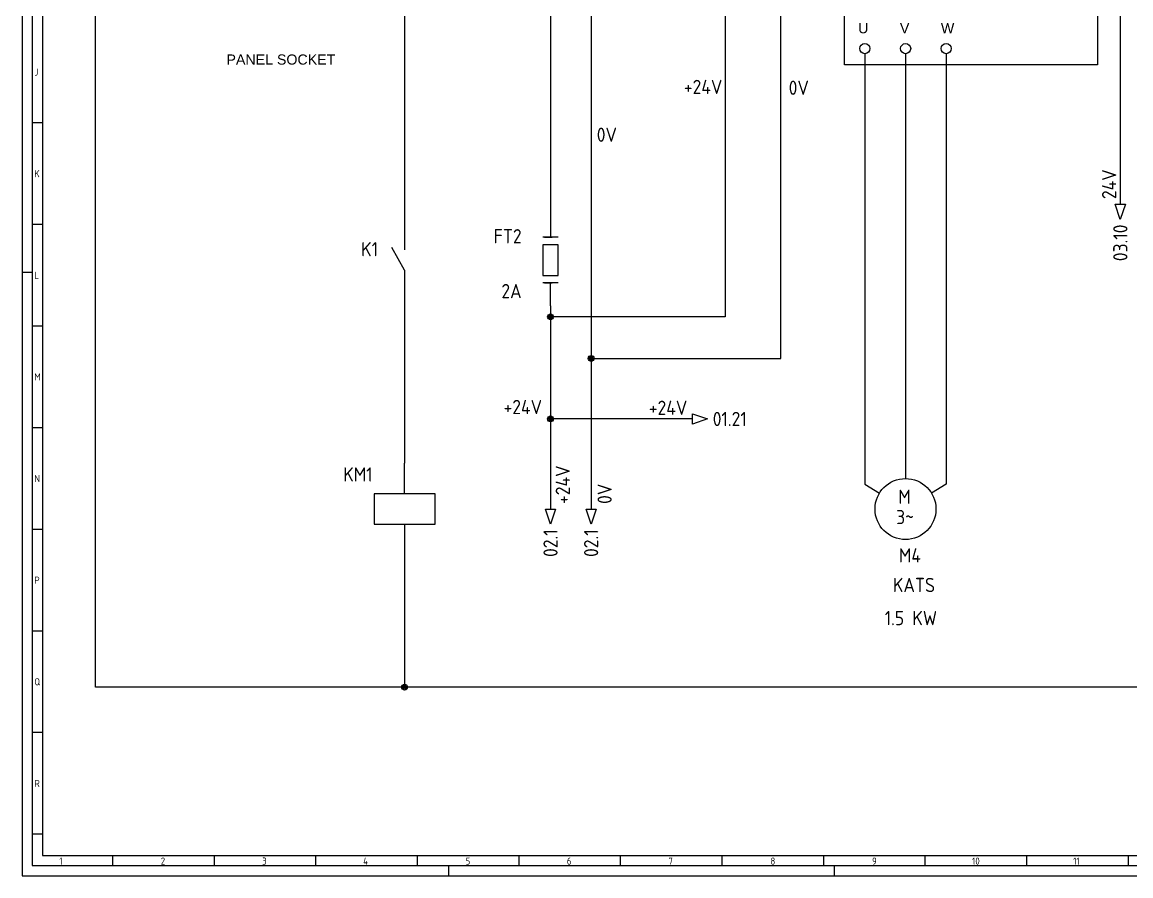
# Model space of a CAD drawing. Header units: millimetres. Extents: x 0 to 1189, y 5 to 846.
# Drawn here: x 0 to 546, y 5 to 425 of the extents above; entities that cross this region are included whole.
import ezdxf
from ezdxf.enums import TextEntityAlignment as Align

# ---------------------------------------------------------------- set-up
doc = ezdxf.new("R2010")
doc.units = ezdxf.units.MM
doc.header["$LTSCALE"] = 12
for name, color, linetype in [('035', 5, 'Continuous'), ('07', 7, 'Continuous'), ('DESC', 7, 'Continuous'), ('MISC', 7, 'Continuous'), ('RED_2.5mm^2', 1, 'Continuous'), ('SYMS', 7, 'Continuous'), ('TAGS', 7, 'Continuous'), ('WIREFIXED', 7, 'Continuous'), ('WIRENO', 7, 'Continuous'), ('WIREREF', 7, 'Continuous'), ('XREF', 7, 'Continuous')]:
    doc.layers.add(name, color=color, linetype=linetype)
doc.styles.add('ISO Proportional', font='isocp.shx')
doc.styles.add('WD_IEC', font='isocp2.shx', dxfattribs={"width": 0.9, "height": 4})

# ---------------------------------------------------------------- blocks, each defined once
blk = doc.blocks.new('IEC_border_a0')
at = {"layer": '035', "color": 0}
for p, q in [((0, 841), (0, 0)), ((10, 370.5), (5.02, 370.5)), ((10, 320.5), (5.02, 320.5)), ((0, 297), (5, 297)), ((10.02, 270.46), (5.03, 270.46)), ((10.02, 220.46), (5.03, 220.46)), ((10.02, 170.46), (5.03, 170.46)), ((10.02, 120.46), (5.03, 120.46)), ((10.02, 70.46), (5.03, 70.46)), ((10.03, 20.42), (5.05, 20.42)), ((44.5, 10), (44.5, 5)), ((94.5, 10), (94.5, 5)), ((144.5, 10), (144.5, 5)), ((194.5, 10), (194.5, 5)), ((244.5, 10), (244.5, 5)), ((294.5, 10), (294.5, 5)), ((344.5, 10), (344.5, 5)), ((394.5, 10), (394.5, 5)), ((444.5, 10), (444.5, 5)), ((494.5, 10), (494.5, 5)), ((544.5, 10), (544.5, 5)), ((0, 0), (1189, 0)), ((210, 0), (210, 5)), ((400, 0), (400, 5))]:
    blk.add_line(p, q, dxfattribs=at)
blk.add_lwpolyline([(10, 10), (1179, 10), (1179, 831), (10, 831)], close=True, dxfattribs=at)
at = {"layer": '07', "color": 0}
blk.add_lwpolyline([(5, 5), (1184, 5), (1184, 836), (5, 836)], close=True, dxfattribs=at)
at = {"layer": '035', "color": 0, "style": 'ISO Proportional'}
for s, p in [('J', (6.02, 393.75)), ('K', (6.02, 343.75)), ('L', (6.03, 293.72)), ('M', (6.03, 243.72)), ('N', (6.03, 193.72)), ('P', (6.03, 143.72)), ('Q', (6.03, 93.72)), ('R', (6.05, 43.68)), ('1', (18.31, 5.5)), ('2', (68.23, 5.5)), ('3', (118.18, 5.5)), ('4', (167.88, 5.5)), ('5', (218.34, 5.5)), ('6', (268.19, 5.5)), ('7', (318.17, 5.5)), ('8', (368.42, 5.5)), ('9', (418.46, 5.5)), ('10', (467.72, 5.5)), ('11', (517.49, 5.5))]:
    blk.add_text(s, height=3.5, dxfattribs=at).set_placement(p)
blk = doc.blocks.new('VCR21')
for p, q in [((0, 7.5), (0, 2.5)), ((0, -2.5), (-3.12, 3.12)), ((0, -2.5), (0, -7.5))]:
    blk.add_line(p, q)
at = {"style": 'WD_IEC'}
for tag, p in [('INST', (-5.25, 6.75)), ('LOC', (-5.25, 3.75)), ('TAG2', (-5.25, 0.75)), ('XREF', (-5.25, -3.75)), ('DESC1', (-5.25, -6.75)), ('DESC2', (-5.25, -9.75)), ('DESC3', (-5.25, -12.75))]:
    blk.add_attdef(tag, text='', height=2.5, dxfattribs=at).set_placement(p, align=Align.RIGHT)
blk.add_attdef('TERM01', text='', height=2, rotation=90, dxfattribs=at).set_placement((-1, 7.5), align=Align.RIGHT)
at = {"style": 'WD_IEC', "flags": 1}
for tag, p, height in [('X2TERM01', (0, 7.5), 0.32), ('X4LINK', (-2.75, 0), 0.32), ('X1LINK', (-0.5, 0), 0.32), ('CONTACT', (4, -3.5), 1), ('FAMILY', (4, -5), 1), ('COMMON', (5.25, -4.75), 1), ('X8TERM02', (0, -7.5), 0.32)]:
    blk.add_attdef(tag, p, '', height=height, dxfattribs=at)
at = {"style": 'WD_IEC'}
blk.add_attdef('TERM02', (-1, -7.5), '', height=2, rotation=90, dxfattribs=at)
blk = doc.blocks.new('VMO13')
blk.add_circle((0, 0), 7.5)
at = {"style": 'WD_IEC'}
for tag, p in [('INST', (-12.88, 12.75)), ('LOC', (-12.88, 9.25)), ('TAG1', (-12.88, 5.75)), ('DESC1', (-12.88, 1.5)), ('DESC2', (-12.88, -2)), ('DESC3', (-12.88, -5.5)), ('RATING1', (-12.88, -9)), ('RATING2', (-12.88, -12.5)), ('RATING3', (-12.88, -16)), ('RATING4', (-12.95, -19.58))]:
    blk.add_attdef(tag, text='', height=2.5, dxfattribs=at).set_placement(p, align=Align.RIGHT)
blk.add_attdef('TERM02', (-0.69, 7.75), '', height=2, rotation=90, dxfattribs=at)
at = {"style": 'WD_IEC', "flags": 1}
for tag, p, height in [('MFG', (12.75, 9), 1.5), ('X2TERM02', (0, 7.5), 0.32), ('CAT', (12.75, 6.5), 1.5), ('X0TERM01', (-6.4, 3.9), 0.32), ('X0TERM03', (6.4, 3.9), 0.32), ('X4LINK', (-7.5, 0), 0.32), ('X1LINK', (7.5, 0), 0.32), ('X8TERM04', (0, -7.5), 0.32), ('ASSYCODE', (1, -9), 1), ('FAMILY', (1, -10.5), 1), ('CATDESC', (1, -12), 1)]:
    blk.add_attdef(tag, p, '', height=height, dxfattribs=at)
at = {"style": 'WD_IEC'}
for tag, p in [('TERM01', (-7.35, 4.34)), ('TERM03', (9.35, 4.53)), ('TERM04', (-0.59, -7.92))]:
    blk.add_attdef(tag, text='', height=2, rotation=90, dxfattribs=at).set_placement(p, align=Align.RIGHT)
for tag, p in [('M', (-0.22, 1.27)), ('3~', (-0.12, -3.73))]:
    blk.add_attdef(tag, text='', height=2.5, dxfattribs=at).set_placement(p, align=Align.CENTER)
at = {"lineweight": 15, "style": 'WD_IEC'}
blk.add_attdef('XREF', text='', height=2.5, dxfattribs=at).set_placement((-13.19, -22.86), align=Align.RIGHT)
blk = doc.blocks.new('WD_WNV')
at = {"linetype": 'Continuous', "style": 'WD_IEC', "width": 0.8}
blk.add_attdef('WIRENO', text='', height=2.5, dxfattribs=at).set_placement((-1.6, 0), align=Align.MIDDLE_RIGHT)
at = {"style": 'WD_IEC', "flags": 1}
for tag, p in [('W08USER', (-1, 0.375)), ('W04USER', (-1, 0.875)), ('W05USER', (-1, 0.75)), ('W09USER', (-1, 0.25)), ('W03USER', (-1, 1)), ('W06USER', (-1, 0.625)), ('W07USER', (-1, 0.5)), ('W02USER', (-1, 1.125)), ('W01USER', (-1, 1.25)), ('W10USER', (-1, 0.125))]:
    blk.add_attdef(tag, text='', height=0.08, dxfattribs=at).set_placement(p, align=Align.CENTER)
blk = doc.blocks.new('HA1S4')
blk.add_lwpolyline([(0, -3.75), (-1.25, 0), (1.25, 0)], close=True)
at = {"style": 'WD_IEC', "flags": 8}
blk.add_attdef('WIRENO', (-1, 1.25), '', height=2.5, rotation=90, dxfattribs=at)
at = {"style": 'WD_IEC'}
blk.add_attdef('DESC1', text='', height=2.5, rotation=90, dxfattribs=at).set_placement((1, 1.25), align=Align.TOP_LEFT)
at = {"style": 'WD_IEC', "flags": 1}
blk.add_attdef('X2TERM01', (0, 0), '', height=0.32, dxfattribs=at)
blk.add_attdef('SIGCODE', text='', height=1, dxfattribs=at).set_placement((-2.5, -3.2), align=Align.RIGHT)
at = {"style": 'WD_IEC'}
blk.add_attdef('XREF', text='', height=2.5, rotation=90, dxfattribs=at).set_placement((0, -5), align=Align.MIDDLE_RIGHT)
blk = doc.blocks.new('VT0_02')
blk.add_circle((0, 0), 1.25)
at = {"style": 'WD_IEC'}
blk.add_attdef('TAG1', text='', height=2.5, dxfattribs=at).set_placement((-0.5, 1.75), align=Align.RIGHT)
at = {"style": 'WD_IEC', "flags": 1}
for tag, p in [('X4TERM01', (-1.25, 0)), ('X2TERM01', (0, 1.25)), ('X1TERM01', (1.25, 0)), ('X8TERM01', (0, -1.25))]:
    blk.add_attdef(tag, p, '', height=0.32, dxfattribs=at)
blk = doc.blocks.new('VMS1')
for p, q in [((0, 2.5), (0, 7.5)), ((0, -2.5), (0, -7.5))]:
    blk.add_line(p, q)
blk.add_lwpolyline([(-5, 2.5), (-5, -2.5), (5, -2.5), (5, 2.5)], close=True)
at = {"style": 'WD_IEC'}
for tag, p in [('INST', (-5.25, 10.5)), ('LOC', (-5.25, 7.5)), ('TAG1', (-5.25, 4.5)), ('DESC1', (-5.25, -6.85)), ('DESC2', (-5.25, -9.85)), ('DESC3', (-5.25, -12.85))]:
    blk.add_attdef(tag, text='', height=2.5, dxfattribs=at).set_placement(p, align=Align.RIGHT)
at = {"style": 'WD_IEC', "flags": 1}
for tag, p, height in [('X2TERM01', (0, 7.5), 0.32), ('X4LINK', (-5, 0), 0.32), ('X1LINK', (5, 0), 0.32), ('ASSYCODE', (1, -4), 1), ('FAMILY', (1, -5.5), 1), ('X8TERM02', (0, -7.5), 0.32), ('CATDESC', (1, -7), 1)]:
    blk.add_attdef(tag, p, '', height=height, dxfattribs=at)
at = {"style": 'WD_IEC'}
blk.add_attdef('TERM01', text='', height=2, rotation=90, dxfattribs=at).set_placement((-1, 7.5), align=Align.RIGHT)
at = {"style": 'WD_IEC', "flags": 9}
for tag, p in [('MFG', (-6, 1)), ('CAT', (-6, -1.5))]:
    blk.add_attdef(tag, text='', height=1.5, dxfattribs=at).set_placement(p, align=Align.RIGHT)
at = {"style": 'WD_IEC'}
blk.add_attdef('TERM02', (-1, -7.5), '', height=2, rotation=90, dxfattribs=at)
at = {"lineweight": 9, "style": 'WD_IEC'}
for tag, p in [('NO', (-5.5, -16.5)), ('NC', (-5.5, -19.5))]:
    blk.add_attdef(tag, text='', height=2.5, dxfattribs=at).set_placement(p, align=Align.TOP_RIGHT)
for tag, p in [('XREFNO', (-4, -16.5)), ('XREFNC', (-4, -19.5))]:
    blk.add_attdef(tag, text='', height=2.5, dxfattribs=at).set_placement(p, align=Align.TOP_LEFT)
blk = doc.blocks.new('VFU1F11')
for p, q in [((0, 7.5), (0, 3.75)), ((1.25, 3.75), (-1.25, 3.75)), ((-1, 3.75), (0.25, 3.75)), ((1.25, 2.5), (-1.25, 2.5)), ((-1.25, 2.5), (-1.25, -2.5)), ((1.25, -2.5), (1.25, 2.5)), ((-1.25, -2.5), (1.25, -2.5)), ((1.25, -3.75), (-1.25, -3.75)), ((-1, -3.75), (0.25, -3.75)), ((0, -7.5), (0, -3.75))]:
    blk.add_line(p, q)
at = {"style": 'WD_IEC'}
for tag, p in [('INST', (-4.74, 8.75)), ('LOC', (-4.74, 5.75)), ('TAG1', (-4.74, 2.75)), ('RATING1', (-4.74, -0.25)), ('DESC1', (-4.74, -6.25)), ('DESC2', (-4.74, -9.25)), ('DESC3', (-4.74, -12.25))]:
    blk.add_attdef(tag, text='', height=2.5, dxfattribs=at).set_placement(p, align=Align.RIGHT)
at = {"style": 'WD_IEC', "flags": 1}
for tag, p, height in [('X2TERM01', (0, 7.5), 0.32), ('X4LINK', (-1.3, -0.02), 0.32), ('X1LINK', (1.2, -0.02), 0.32), ('ASSYCODE', (2, -3.96), 1), ('FAMILY', (2, -5.46), 1), ('X8TERM02', (0, -7.5), 0.32), ('CATDESC', (2, -6.96), 1)]:
    blk.add_attdef(tag, p, '', height=height, dxfattribs=at)
at = {"style": 'WD_IEC', "flags": 9}
for tag, p in [('MFG', (5.59, 6.41)), ('CAT', (5.59, 3.91))]:
    blk.add_attdef(tag, text='', height=1.5, dxfattribs=at).set_placement(p, align=Align.RIGHT)
at = {"style": 'WD_IEC'}
blk.add_attdef('TERM01', text='', height=2, rotation=90, dxfattribs=at).set_placement((-1, 7.5), align=Align.RIGHT)
blk.add_attdef('TERM02', (-1, -7.5), '', height=2, rotation=90, dxfattribs=at)
at = {"lineweight": 15, "style": 'WD_IEC'}
blk.add_attdef('XREF', text='', height=2.5, dxfattribs=at).set_placement((-4.74, -3.25), align=Align.RIGHT)
blk = doc.blocks.new('WDDOT')
for radius in [0.72, 0.449, 0.223]:
    blk.add_circle((0, 0), radius)
blk = doc.blocks.new('HA1S1')
blk.add_lwpolyline([(0, 1.25), (3.75, 0), (0, -1.25)], close=True)
at = {"style": 'WD_IEC'}
for tag, height, flags, p in [('WIRENO', 2.5, 8, (-1.25, 1)), ('SIGCODE', 1, 1, (5, 1.8))]:
    blk.add_attdef(tag, text='', height=height, dxfattribs=dict(at, flags=flags)).set_placement(p, align=Align.RIGHT)
at = {"style": 'WD_IEC', "flags": 1}
blk.add_attdef('X4TERM01', (0, 0), '', height=0.32, dxfattribs=at)
at = {"style": 'WD_IEC'}
blk.add_attdef('XREF', text='', height=2.5, dxfattribs=at).set_placement((5, 0), align=Align.MIDDLE_LEFT)
blk.add_attdef('DESC1', text='', height=2.5, dxfattribs=at).set_placement((-1.25, -1), align=Align.TOP_RIGHT)

msp = doc.modelspace()

# ---------------------------------------------------------------- linework, layer by layer
at = {"color": 0}
msp.add_lwpolyline([(404.9, 514.45), (529.51, 514.45), (529.51, 404.07), (404.9, 404.07)], close=True, dxfattribs=at)
at = {"layer": 'RED_2.5mm^2', "color": 0}
for p, q in [((36.17, 97.76), (36.17, 736.65)), ((188.29, 654.78), (188.29, 322.91)), ((260.13, 464.66), (260.13, 330.41)), ((280.13, 464.66), (280.13, 185.43)), ((346.1, 453.22), (346.1, 280.01)), ((373.46, 259.56), (373.46, 453.61)), ((540.67, 442.27), (540.67, 335.42)), ((414.9, 409.57), (414.9, 197.62)), ((434.9, 409.57), (434.9, 200.43)), ((454.9, 409.57), (454.9, 197.62)), ((188.29, 292.91), (188.29, 207.93)), ((260.13, 285.41), (260.13, 185.43)), ((346.1, 280.01), (260.13, 280.01)), ((280.13, 259.56), (373.46, 259.56)), ((329.99, 229.74), (260.13, 229.74)), ((414.9, 197.62), (422.09, 193.23)), ((454.9, 197.62), (447.71, 193.23)), ((188.29, 162.93), (188.29, 97.76)), ((1024.82, 97.76), (36.17, 97.76))]:
    msp.add_line(p, q, dxfattribs=at)

# ---------------------------------------------------------------- block references
at = {"color": 0}
msp.add_blockref('IEC_border_a0', (0, 4.94), dxfattribs=at)
at = {"layer": 'SYMS', "color": 0, "xscale": 2, "yscale": 2, "zscale": 2}
for name, p in [('VT0_02', (414.9, 411.99)), ('VT0_02', (434.96, 411.99)), ('VT0_02', (454.96, 411.99)), ('WDDOT', (260.13, 280.01)), ('WDDOT', (280.13, 259.56)), ('WDDOT', (260.13, 229.74)), ('WDDOT', (188.29, 97.76))]:
    msp.add_blockref(name, p, dxfattribs=at)
at = {"layer": 'SYMS', "color": 0}
ref = msp.add_blockref('HA1S4', (540.67, 335.42), dxfattribs=dict(at, xscale=2, yscale=2, zscale=2))
ref.add_attrib('XREF', '03.10', dxfattribs={"layer": 'XREF', "height": 7, "rotation": 90, "style": 'WD_IEC'}).set_placement((540.67, 325.42), align=Align.MIDDLE_RIGHT)
ref.add_attrib('WIRENO', '24V', (538.67, 337.92), dxfattribs={"layer": 'WIREREF', "height": 7, "rotation": 90, "style": 'WD_IEC', "flags": 8})
ref = msp.add_blockref('VFU1F11', (260.13, 307.91), dxfattribs=dict(at, xscale=3, yscale=3, zscale=3))
ref.add_attrib('TAG1', 'FT2', dxfattribs={"layer": 'TAGS', "height": 7, "style": 'WD_IEC'}).set_placement((245.9, 316.16), align=Align.RIGHT)
ref.add_attrib('DESC1', '2A', dxfattribs={"layer": 'DESC', "height": 7, "style": 'WD_IEC'}).set_placement((245.9, 289.16), align=Align.RIGHT)
ref = msp.add_blockref('VCR21', (188.29, 307.91), dxfattribs=dict(at, xscale=2, yscale=2, zscale=2))
ref.add_attrib('TAG2', 'K1', dxfattribs={"layer": 'TAGS', "height": 7, "style": 'WD_IEC'}).set_placement((175.21, 309.78), align=Align.RIGHT)
ref = msp.add_blockref('HA1S1', (329.99, 229.74), dxfattribs=dict(at, xscale=2, yscale=2, zscale=2))
ref.add_attrib('XREF', '01.21', dxfattribs={"layer": 'XREF', "height": 7, "style": 'WD_IEC'}).set_placement((339.99, 229.74), align=Align.MIDDLE_LEFT)
ref.add_attrib('WIRENO', '+24V', dxfattribs={"layer": 'WIREREF', "height": 7, "style": 'WD_IEC', "flags": 8}).set_placement((327.49, 231.74), align=Align.RIGHT)
ref = msp.add_blockref('VMS1', (188.29, 185.43), dxfattribs=dict(at, xscale=3, yscale=3, zscale=3))
ref.add_attrib('TAG1', 'KM1', dxfattribs={"layer": 'TAGS', "height": 7, "style": 'WD_IEC'}).set_placement((172.54, 198.93), align=Align.RIGHT)
ref = msp.add_blockref('HA1S4', (260.13, 185.43), dxfattribs=dict(at, xscale=2, yscale=2, zscale=2))
ref.add_attrib('XREF', '02.1', dxfattribs={"layer": 'XREF', "height": 7, "rotation": 90, "style": 'WD_IEC'}).set_placement((260.13, 175.43), align=Align.MIDDLE_RIGHT)
ref.add_attrib('WIRENO', '+24V', (269.67, 187.93), dxfattribs={"layer": 'WIREREF', "height": 7, "rotation": 90, "style": 'WD_IEC', "flags": 8})
ref = msp.add_blockref('HA1S4', (280.13, 185.43), dxfattribs=dict(at, xscale=2, yscale=2, zscale=2))
ref.add_attrib('XREF', '02.1', dxfattribs={"layer": 'XREF', "height": 7, "rotation": 90, "style": 'WD_IEC'}).set_placement((280.13, 175.43), align=Align.MIDDLE_RIGHT)
ref.add_attrib('WIRENO', '0V', (290.26, 187.93), dxfattribs={"layer": 'WIREREF', "height": 7, "rotation": 90, "style": 'WD_IEC', "flags": 8})
ref = msp.add_blockref('VMO13', (434.9, 185.43), dxfattribs=dict(at, xscale=2, yscale=2, zscale=2))
ref.add_attrib('M', 'M', dxfattribs={"layer": 'MISC', "height": 7, "style": 'WD_IEC'}).set_placement((434.45, 187.96), align=Align.CENTER)
ref.add_attrib('3~', '3~', dxfattribs={"layer": 'MISC', "height": 7, "style": 'WD_IEC'}).set_placement((434.66, 177.96), align=Align.CENTER)
ref.add_attrib('DESC2', '1.5 KW', dxfattribs={"layer": 'DESC', "height": 7, "style": 'WD_IEC'}).set_placement((450.45, 128.24), align=Align.RIGHT)
ref.add_attrib('DESC1', 'KATS', dxfattribs={"layer": 'DESC', "height": 7, "style": 'WD_IEC'}).set_placement((449.46, 144.55), align=Align.RIGHT)
ref.add_attrib('TAG1', 'M4', dxfattribs={"layer": 'TAGS', "height": 7, "style": 'WD_IEC'}).set_placement((442.51, 159.14), align=Align.RIGHT)
at = {"layer": 'WIREFIXED', "color": 0}
ref = msp.add_blockref('WD_WNV', (280.13, 369.99), dxfattribs=dict(at, xscale=2, yscale=2, zscale=2))
ref.add_attrib('WIRENOF', '0V', dxfattribs={"linetype": 'Continuous', "height": 7, "style": 'WD_IEC'}).set_placement((292.86, 369.59), align=Align.MIDDLE_RIGHT)
ref = msp.add_blockref('WD_WNV', (260.13, 235.42), dxfattribs=dict(at, xscale=2, yscale=2, zscale=2))
ref.add_attrib('WIRENOF', '+24V', dxfattribs={"linetype": 'Continuous', "height": 7, "style": 'WD_IEC'}).set_placement((255.98, 235.61), align=Align.MIDDLE_RIGHT)
at = {"layer": 'WIRENO', "color": 0}
ref = msp.add_blockref('WD_WNV', (353.31, 393.13), dxfattribs=dict(at, xscale=2, yscale=2, zscale=2))
ref.add_attrib('WIRENO', '+24V', dxfattribs={"linetype": 'Continuous', "height": 7, "style": 'WD_IEC'}).set_placement((344.75, 393.13), align=Align.MIDDLE_RIGHT)
ref = msp.add_blockref('WD_WNV', (337.67, 407.78), dxfattribs=dict(at, xscale=2, yscale=2, zscale=2))
ref.add_attrib('WIRENO', '0V', dxfattribs={"linetype": 'Continuous', "height": 7, "style": 'WD_IEC'}).set_placement((387.35, 392.72), align=Align.MIDDLE_RIGHT)

# ---------------------------------------------------------------- texts
at = {"color": 0, "insert": (401.89, 424.54), "char_height": 5, "attachment_point": 1}
msp.add_mtext_dynamic_manual_height_columns('{\\f@Arial Unicode MS|b0|i0|c0|p34; \\f@Arial Unicode MS|b0|i0|c178|p34;    \\f@Arial Unicode MS|b0|i0|c0|p34;U        V        W               }', width=58.9089, gutter_width=25, heights=[0], dxfattribs=at)
at = {"layer": 'RED_2.5mm^2', "color": 0, "insert": (100.6, 409.11), "char_height": 5, "attachment_point": 1}
msp.add_mtext_dynamic_manual_height_columns('{\\f@Arial Unicode MS|b0|i0|c0|p34;PANEL SOCKET}', width=62.3818, gutter_width=35, heights=[0], dxfattribs=at)

doc.saveas('drawing.dxf')
